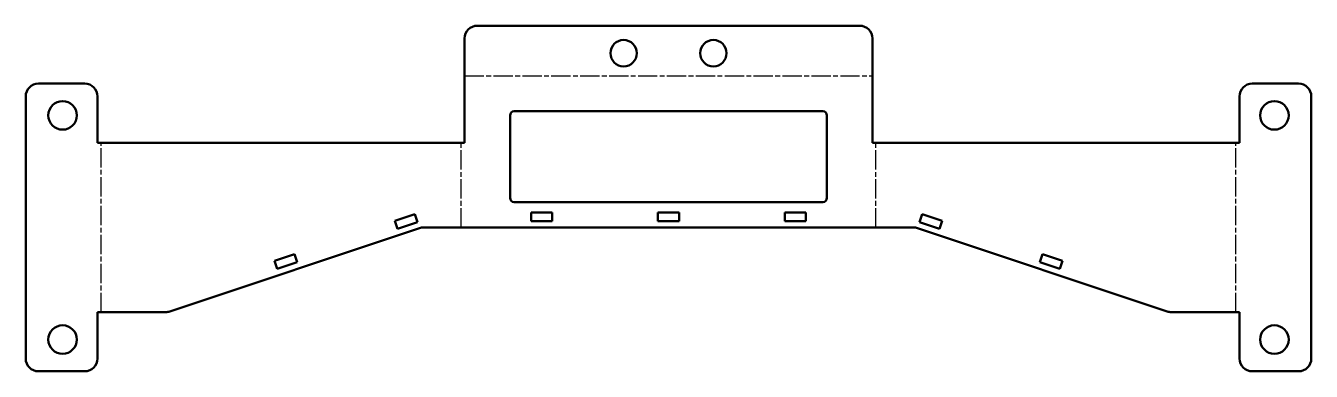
# Model space of a CAD drawing. Header units: inches. Extents: x 0 to 608, y 0 to 163.
import ezdxf

# ---------------------------------------------------------------- set-up
doc = ezdxf.new("R2010")
doc.units = ezdxf.units.IN
doc.header["$MEASUREMENT"] = 0
doc.linetypes.add('Chain', pattern=[13.68, 9.12, -1.14, 2.28, -1.14])
doc.layers.add('Bend Centerline (ANSI)', color=7, linetype='Chain', lineweight=25)
doc.layers.add('Visible (ANSI)', color=7, linetype='Continuous', lineweight=50)

# ---------------------------------------------------------------- blocks, each defined once
blk = doc.blocks.new('3DOF250-V002-SPFC001_3DOF250-V002-SPFC001_3DOF250-V002-SPFC001 (desplegada)')
at = {"layer": 'Bend Centerline (ANSI)'}
for p, q in [((-96.5, 58), (96.5, 58)), ((-268.59, -53.7), (-268.59, 26.3)), ((-98.2, -13.7), (-98.2, 26.3)), ((98.2, -13.7), (98.2, 26.3)), ((268.59, -53.7), (268.59, 26.3))]:
    blk.add_line(p, q, dxfattribs=at)
at = {"layer": 'Visible (ANSI)'}
for p, q in [((-90.5, 81.7), (90.5, 81.7)), ((-96.5, 26.3), (-96.5, 75.7)), ((96.5, 75.7), (96.5, 26.3)), ((-298.24, 54.3), (-276.29, 54.3)), ((276.29, 54.3), (298.24, 54.3)), ((-304.24, -75.7), (-304.24, 48.3)), ((-270.29, 48.3), (-270.29, 26.3)), ((270.29, 26.3), (270.29, 48.3)), ((304.24, 48.3), (304.24, -75.7)), ((-75, 0.3), (-75, 39.3)), ((-73, 41.3), (73, 41.3)), ((75, 39.3), (75, 0.3)), ((-270.29, 26.3), (-96.5, 26.3)), ((96.5, 26.3), (270.29, 26.3)), ((73, -1.7), (-73, -1.7)), ((-129.52, -10.53), (-120.03, -7.36)), ((-128.25, -14.32), (-129.52, -10.53)), ((-118.77, -11.16), (-128.25, -14.32)), ((-120.03, -7.36), (-118.77, -11.16)), ((-65, -6.7), (-55, -6.7)), ((-65, -10.7), (-65, -6.7)), ((-55, -10.7), (-65, -10.7)), ((-55, -6.7), (-55, -10.7)), ((-5, -6.7), (5, -6.7)), ((-5, -10.7), (-5, -6.7)), ((5, -10.7), (-5, -10.7)), ((5, -6.7), (5, -10.7)), ((55, -6.7), (65, -6.7)), ((55, -10.7), (55, -6.7)), ((65, -10.7), (55, -10.7)), ((65, -6.7), (65, -10.7)), ((118.77, -11.16), (120.03, -7.36)), ((128.25, -14.32), (118.77, -11.16)), ((120.03, -7.36), (129.52, -10.53)), ((129.52, -10.53), (128.25, -14.32)), ((-235.97, -53.39), (-117.82, -14)), ((-115.92, -13.7), (115.92, -13.7)), ((117.82, -14), (235.97, -53.39)), ((-186.44, -29.5), (-176.95, -26.34)), ((-185.17, -33.29), (-186.44, -29.5)), ((-175.69, -30.13), (-185.17, -33.29)), ((-176.95, -26.34), (-175.69, -30.13)), ((175.69, -30.13), (176.95, -26.34)), ((185.17, -33.29), (175.69, -30.13)), ((176.95, -26.34), (186.44, -29.5)), ((186.44, -29.5), (185.17, -33.29)), ((-270.29, -53.7), (-237.87, -53.7)), ((-270.29, -53.7), (-270.29, -75.7)), ((237.87, -53.7), (270.29, -53.7)), ((270.29, -75.7), (270.29, -53.7)), ((-276.29, -81.7), (-298.24, -81.7)), ((298.24, -81.7), (276.29, -81.7))]:
    blk.add_line(p, q, dxfattribs=at)
for centre, radius in [((-21.24, 68.7), 6.25), ((21.24, 68.7), 6.25), ((-286.79, 39.3), 6.75), ((286.79, 39.3), 6.75), ((-286.79, -66.7), 6.75), ((286.79, -66.7), 6.75)]:
    blk.add_circle(centre, radius, dxfattribs=at)
at = {"layer": 'Visible (ANSI)', "extrusion": (0, 0, -1)}
for centre, start, end in [((90.5, 75.7), 360, 90), ((-90.5, 75.7), 90, 180), ((298.24, 48.3), 0, 90), ((276.29, 48.3), 90, 180), ((-276.29, 48.3), 360, 90), ((-298.24, 48.3), 90, 180), ((237.87, -47.7), 251.56505, 270), ((-237.87, -47.7), 270, 288.43495), ((298.24, -75.7), 270, 360), ((276.29, -75.7), 180, 270), ((-276.29, -75.7), 270, 360), ((-298.24, -75.7), 180, 270)]:
    blk.add_arc(centre, 6, start, end, dxfattribs=at)
at = {"layer": 'Visible (ANSI)'}
for centre, radius, start, end in [((-73, 39.3), 2, 90, 180), ((73, 39.3), 2, 0, 90), ((-73, 0.3), 2, 180, 270), ((73, 0.3), 2, 270, 360), ((-115.92, -19.7), 6, 90, 108.43495), ((115.92, -19.7), 6, 71.56505, 90)]:
    blk.add_arc(centre, radius, start, end, dxfattribs=at)

msp = doc.modelspace()

# ---------------------------------------------------------------- block references
msp.add_blockref('3DOF250-V002-SPFC001_3DOF250-V002-SPFC001_3DOF250-V002-SPFC001 (desplegada)', (304.24, 81.7))

doc.saveas('drawing.dxf')
